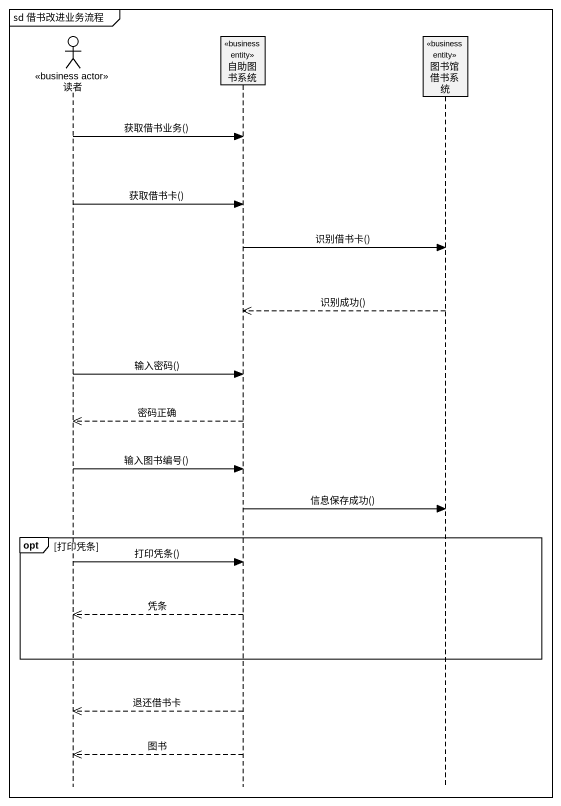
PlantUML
@startuml
mainframe sd 借书改进业务流程
hide footbox
actor 读者 <<business actor>>
participant 自助图书系统 <<business entity>>
participant 图书馆借书系统 <<business entity>>

读者 -> 自助图书系统 : 获取借书业务()
读者 -> 自助图书系统 : 获取借书卡()
自助图书系统 -> 图书馆借书系统 : 识别借书卡()
图书馆借书系统 -->> 自助图书系统 : 识别成功()
读者 -> 自助图书系统 : 输入密码()
自助图书系统 -->> 读者 : 密码正确
读者 -> 自助图书系统 : 输入图书编号()
自助图书系统 -> 图书馆借书系统 : 信息保存成功()
opt 打印凭条
  读者 -> 自助图书系统 : 打印凭条()
  自助图书系统 -->> 读者 : 凭条
end
自助图书系统 -->> 读者 : 退还借书卡
自助图书系统 -->> 读者 : 图书
@enduml
